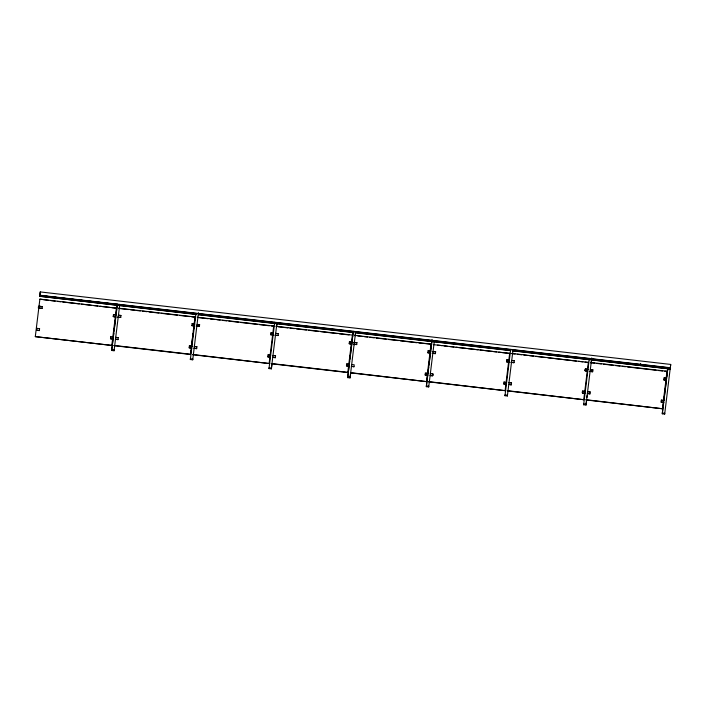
<?xml version="1.0" encoding="UTF-8"?>
<svg xmlns="http://www.w3.org/2000/svg" width="706" height="706" viewBox="0 0 706 706"><rect width="100%" height="100%" fill="white"/><g stroke="black" fill="none" stroke-linecap="round" stroke-linejoin="round"><path stroke-width="1.06" d="M35.3 336.63L111.813 345.428L35.3 336.63L39.88 299.141L116.384 308.178L112.016 307.675M36.783 330.284L39.359 330.576L36.783 330.284L37.012 328.325L39.58 328.775M37.012 328.325L37.48 328.537M196.303 314.497L39.792 296.282L196.25 314.276M39.96 294.437L39.827 295.496L670.285 367.994L670.409 366.943M39.88 299.141L48.617 300.385M670.647 365.69L670.7 364.428L40.242 291.922L39.783 296.494M39.73 306.316L42.307 306.616L38.539 306.183L38.318 307.975L42.086 308.407L42.307 306.457M42.086 308.407L39.51 308.116L39.739 306.157M110.489 338.756L113.057 339.056L110.489 338.756L110.71 336.797L113.278 337.256M110.71 336.797L111.186 337.018M119.773 304.41L114.081 350.758L111.698 350.485L111.733 349.691L117.293 304.401M113.207 316.588L115.784 316.888L113.207 316.588L113.437 314.638L116.005 315.088L113.437 314.638M115.537 314.876L116.393 307.94M114.081 350.758L114.116 349.964L111.733 349.691M118.167 317.162L120.744 317.453L117.452 317.073M118.017 339.621L115.449 339.171L118.017 339.621L118.246 337.671L115.669 337.371L118.246 337.671M120.964 315.503L118.396 315.203L120.964 315.503L120.744 317.453M189.146 347.802L191.714 348.102L189.146 347.802L189.376 345.843L191.935 346.302L189.376 345.843M190.355 359.53L190.391 358.736L192.773 359.01L192.738 359.804L190.355 359.53L195.95 313.446M113.957 345.675L190.47 354.474L193.921 326.234M191.864 325.634L194.441 325.934L191.864 325.634L192.094 323.683L194.662 324.133L192.094 323.683M194.194 323.922L195.059 316.985L118.546 308.187M194.132 324.672L195.059 316.985M196.824 326.207L199.401 326.499L196.109 326.119M197.045 324.407L199.621 324.707L197.521 324.46M196.674 348.667L194.106 348.217L196.674 348.667L196.903 346.717L194.326 346.417L196.903 346.717M267.803 356.848L270.38 357.148L267.803 356.848L268.033 354.897L270.601 355.347L268.033 354.897M269.012 368.576L269.048 367.782L271.431 368.055L271.395 368.85L269.012 368.576L274.705 322.227M192.614 354.721L269.127 363.519L192.623 354.483M270.522 334.679L273.098 334.979L270.522 334.679L270.751 332.729L273.319 333.179L271.219 332.941M272.851 332.967L273.716 326.031L197.203 317.232M273.716 326.031L271.519 326.022M275.481 335.253L278.058 335.544L274.766 335.165M275.331 357.713L272.763 357.262L275.331 357.713L275.561 355.762L272.984 355.462L275.561 355.762M278.279 333.753L275.711 333.294L276.178 333.506M346.461 365.893L349.038 366.193L346.461 365.893L346.69 363.943L349.258 364.393L346.69 363.943M350.714 372.503L350.052 377.895L347.67 377.622L353.265 331.538M275.861 326.278L352.373 335.076L347.784 372.565L271.272 363.766M349.179 343.725L351.756 344.025L349.179 343.725L349.408 341.775L351.976 342.225L349.408 341.775M350.052 377.895L355.647 331.811M351.429 366.308L353.988 366.758L354.218 364.808L351.65 364.508L351.429 366.308L353.988 366.758M354.13 344.537L354.597 344.749M354.147 344.14L356.715 344.59L356.945 342.639L354.368 342.339L354.147 344.14L356.715 344.59M356.945 342.639L353.644 342.419M425.118 374.939L427.695 375.239L425.118 374.939L425.347 372.989L427.915 373.439L425.815 373.2M434.402 340.601L428.71 386.941L426.327 386.667L432.054 339.533M351.023 372.936L426.442 381.611L351.032 372.706M427.836 352.771L430.413 353.071L427.836 352.771L428.065 350.82L430.634 351.27L428.065 350.82M430.166 351.058L431.031 344.122L354.518 335.324M428.71 386.941L428.745 386.147L426.362 385.873M431.031 344.122L418.993 342.975M432.796 353.344L435.373 353.635L432.081 353.265M433.166 344.607L509.679 353.406L498.745 352.153M433.016 351.544L435.602 351.685L435.373 353.635M432.654 375.645C425.93 374.268 434.525 377.975 432.875 373.853L430.307 373.553L430.775 373.765M432.875 373.853L432.654 375.804M503.775 383.985L506.352 384.285L503.775 383.985L504.005 382.034L506.573 382.484M504.005 382.034L504.472 382.246M504.984 395.713L505.019 394.919L507.402 395.192L507.367 395.987L504.984 395.713L510.676 349.364M428.586 381.858L505.099 390.656L428.604 381.619M506.502 361.816L509.07 362.116L506.502 361.816L506.723 359.866L509.291 360.316L506.723 359.866M508.823 360.104L509.688 353.168M511.453 362.39L514.03 362.681L510.738 362.31M511.312 384.849L508.744 384.399L511.312 384.849L511.532 382.899L508.964 382.599L511.532 382.899M514.259 360.731L511.682 360.431L514.259 360.731L514.03 362.681M582.441 392.871C589.333 393.057 580.085 394.725 582.662 391.08L585.23 391.53L582.662 391.08M583.641 404.759L583.677 403.964L586.059 404.238L586.024 405.032L583.641 404.759L589.333 358.41M507.243 390.903L583.756 399.702L507.261 390.665M585.159 370.703C592.052 370.888 582.803 372.556 585.38 368.911L587.948 369.362L585.38 368.911M511.832 353.415L588.336 362.452L585.053 362.072M590.11 371.435L592.687 371.727L589.395 371.356M590.331 369.635L592.908 369.935L590.807 369.697M589.969 393.895L587.401 393.445L589.969 393.895L590.19 391.945L587.621 391.645L590.19 391.945M661.09 402.076L663.666 402.376L661.09 402.076L661.319 400.125L663.887 400.576L661.319 400.125M670.7 364.428L664.69 414.078L662.299 413.804L662.334 413.01L667.902 367.72M585.909 399.949L662.422 408.748L585.918 399.711M663.817 379.907L666.385 380.207L663.817 379.907L664.037 377.957L666.605 378.407L664.037 377.957M666.137 378.195L667.002 371.259L590.49 362.46M664.69 414.078L664.725 413.284L662.334 413.01M667.002 371.259L664.805 371.25M40.242 291.922L39.827 295.496L116.817 304.348M39.359 330.576L39.589 328.625M111.822 345.19L115.396 316.111M111.698 350.485L113.022 339.701M113.287 337.539L113.816 333.223M114.081 331.07L115.802 317.056M116.199 313.817L117.39 304.136M190.47 354.474L190.991 350.22M191.52 345.958L193.082 333.188M193.347 331.061L193.868 326.799M192.738 359.804L198.465 312.67M198.209 326.366L198.43 324.566M199.401 326.499L199.621 324.548M269.127 363.519L272.71 334.203M271.431 368.055L276.99 322.766M271.395 368.85L272.057 363.458M276.558 326.79L277.087 322.501M278.058 335.544L278.288 333.594M347.67 377.622L348.993 366.838M349.258 364.675L349.655 361.446M349.92 359.283L352.435 338.801M352.7 336.638L353.362 331.273M355.215 335.835L355.745 331.546M426.442 381.611L430.025 352.294M426.327 386.667L428.71 367.252M428.974 365.099L430.431 353.238M430.422 352.912L432.019 340.318M435.381 353.485L435.602 351.685M505.099 390.656L508.682 361.34M507.367 395.987L513.059 349.646M582.432 393.03L582.653 391.23M585.159 370.862L585.38 369.07M583.756 399.702L587.207 371.462M587.418 369.9L588.345 362.213M586.059 404.238L591.752 357.898M586.024 405.032L586.686 399.64M586.951 397.478L587.215 395.325M591.196 362.972L591.716 358.692M591.496 371.594L591.716 369.794M592.687 371.727L592.916 369.776M640.448 365.355L640.616 363.519M662.422 408.748L666.076 378.945M662.299 413.804L663.093 407.336M663.358 405.173L663.755 401.943M664.019 399.781L666.411 380.375M666.808 377.136L667.338 372.821M667.602 370.668L667.991 367.464M39.836 295.232L670.294 367.738M198.439 314.523L353.794 332.394M355.983 332.641L510.253 350.388M512.441 350.635L670.241 369L591.434 359.936M198.492 314.752L352.823 332.5M355.012 332.747L510.438 350.626M512.627 350.873L589.245 359.689M50.806 300.632L55.174 301.135M57.362 301.391L60.645 301.771M62.825 302.018L79.222 303.907M81.411 304.154L91.251 305.283M93.43 305.539L97.807 306.042M99.987 306.289L109.827 307.419M118.529 308.425L128.368 309.555M130.557 309.81L134.925 310.313M137.114 310.561L140.397 310.94M142.577 311.187L146.954 311.69M149.134 311.946L158.974 313.076M161.162 313.323L177.559 315.211M179.739 315.467L189.579 316.597M191.767 316.844L195.041 317.223M198.28 317.594L208.12 318.724M210.309 318.98L214.677 319.483M216.866 319.73L220.14 320.109M222.328 320.365L226.705 320.868M228.885 321.115L238.725 322.245M240.914 322.501L257.311 324.381M259.49 324.636L269.33 325.766M278.032 326.763L287.871 327.902M290.06 328.149L294.428 328.652M296.617 328.908L306.457 330.037M308.637 330.284L318.477 331.414M320.665 331.67L337.062 333.559M339.242 333.806L349.082 334.935M357.783 335.941L362.16 336.444M364.34 336.691L367.623 337.071M369.812 337.318L374.18 337.821M376.369 338.077L386.2 339.207M388.388 339.462L398.228 340.592M400.417 340.839L416.805 342.728M437.535 345.11L441.912 345.613M444.092 345.861L447.375 346.24M449.563 346.496L453.932 346.999M456.12 347.246L465.951 348.376M468.14 348.632L477.98 349.761M480.168 350.008L496.556 351.897M511.824 353.653L515.098 354.033M517.286 354.28L521.655 354.783M523.843 355.039L527.126 355.409M529.306 355.665L533.683 356.168M535.872 356.415L545.703 357.554M547.891 357.801L576.308 361.066M578.496 361.322L582.865 361.825M590.481 362.699L594.849 363.202M597.038 363.458L601.406 363.952M603.595 364.208L613.435 365.337M615.623 365.593L619.992 366.096M622.18 366.343L625.454 366.723M627.643 366.97L656.059 370.244M658.248 370.491L662.616 370.994M432.301 351.464L435.593 351.844M113.966 345.437L190.479 354.235M271.28 363.528L347.793 372.327M347.705 376.827L350.088 377.101"/></g></svg>
